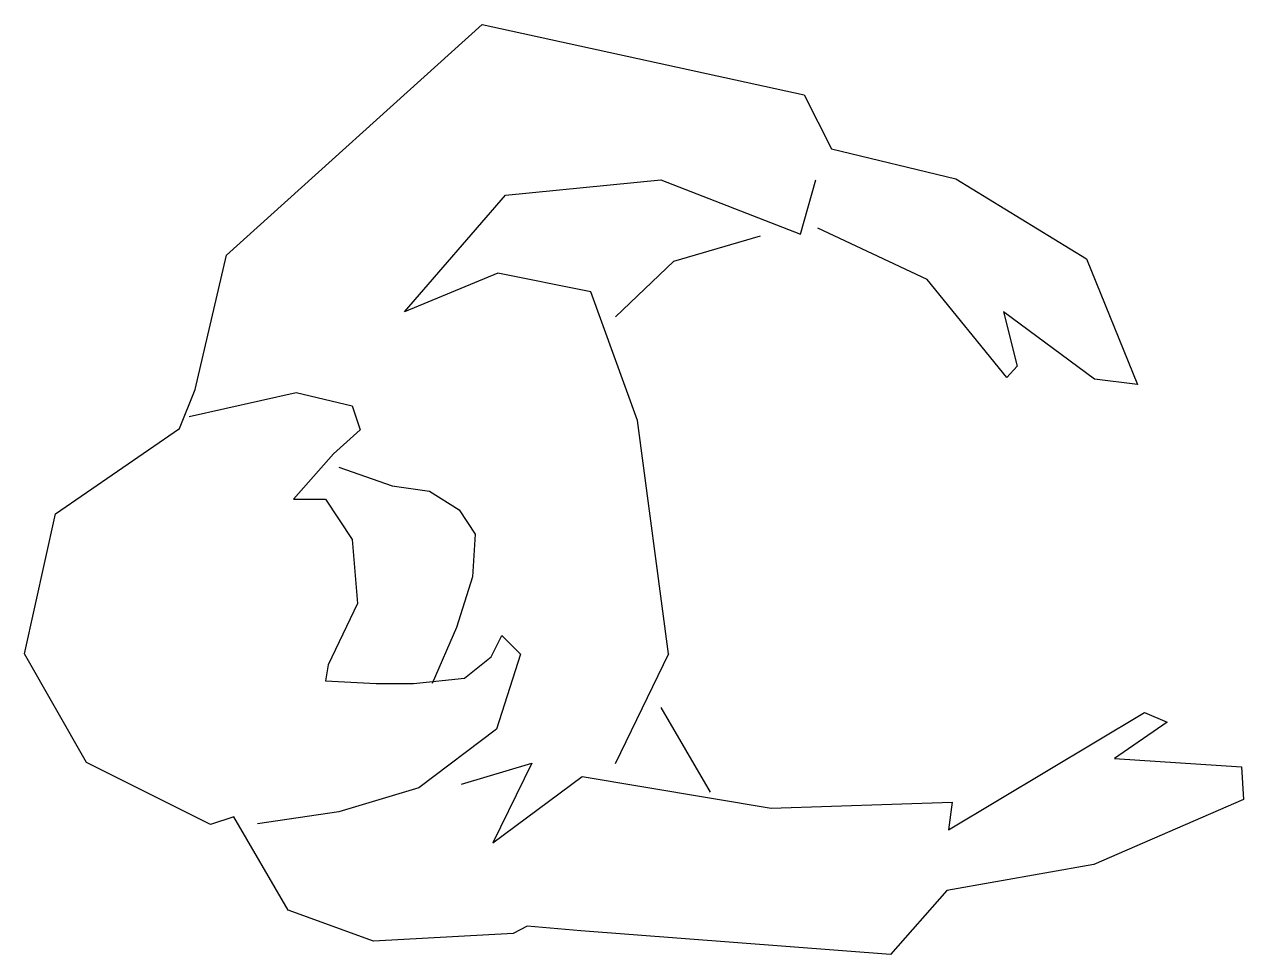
# Model space of a CAD drawing. Extents: x 132.122 to 132.986, y 55.927 to 56.585.
import ezdxf

# ---------------------------------------------------------------- set-up
doc = ezdxf.new("R2010")
doc.units = 0
doc.layers.get('0').update_dxf_attribs({"linetype": 'CONTINUOUS'})

msp = doc.modelspace()

# ---------------------------------------------------------------- linework, layer by layer
for p, q in [((132.57847, 56.13968), (132.54059, 56.06165)), ((132.57298, 56.10152), (132.60786, 56.04172))]:
    msp.add_line(p, q)
for points in [[(132.4319, 56.04722), (132.48158, 56.06213), (132.45403, 56.00581), (132.51724, 56.05276), (132.65112, 56.03028), (132.77938, 56.0347), (132.77674, 56.01505), (132.91554, 56.09807), (132.93156, 56.09132), (132.89426, 56.06553), (132.98423, 56.05968), (132.98572, 56.0364), (132.87959, 55.99056), (132.7756, 55.97213), (132.73567, 55.92669), (132.51645, 55.94363), (132.47828, 55.94685), (132.46856, 55.9417), (132.36964, 55.9362), (132.30919, 55.9582), (132.27072, 56.02419), (132.25424, 56.01869), (132.16631, 56.06269), (132.12234, 56.13968), (132.14433, 56.23867), (132.23225, 56.29916), (132.24325, 56.32666), (132.26541, 56.4217), (132.44658, 56.58513), (132.67455, 56.53537), (132.69388, 56.49714), (132.78187, 56.47588), (132.87453, 56.41915), (132.91046, 56.33028), (132.88021, 56.33406), (132.81564, 56.38166), (132.82541, 56.34325), (132.81805, 56.33508), (132.76159, 56.40452), (132.68413, 56.44096)], [(132.57847, 56.13968), (132.55649, 56.30466), (132.52352, 56.39591), (132.45757, 56.40915), (132.39163, 56.38165), (132.46307, 56.46414), (132.57298, 56.47514), (132.6719, 56.43665), (132.68289, 56.47514)], [(132.54082, 56.37809), (132.58231, 56.4176), (132.64356, 56.43538)], [(132.23913, 56.30758), (132.31477, 56.3246), (132.35448, 56.31515), (132.36016, 56.29813), (132.34125, 56.28111), (132.31288, 56.24897), (132.33557, 56.24897), (132.35448, 56.2206), (132.35827, 56.17522), (132.33746, 56.13173), (132.33557, 56.12038), (132.3715, 56.11849), (132.39798, 56.11849), (132.43391, 56.12227), (132.45282, 56.1374), (132.46038, 56.15253), (132.47362, 56.13929), (132.4566, 56.08635), (132.40176, 56.04475), (132.34503, 56.02773), (132.28735, 56.01929)], [(132.34503, 56.27166), (132.38285, 56.25842), (132.40932, 56.25464), (132.43013, 56.2414), (132.44147, 56.22438), (132.43958, 56.19413), (132.42824, 56.1582), (132.41122, 56.11849)]]:
    msp.add_lwpolyline(points)

doc.saveas('drawing.dxf')
